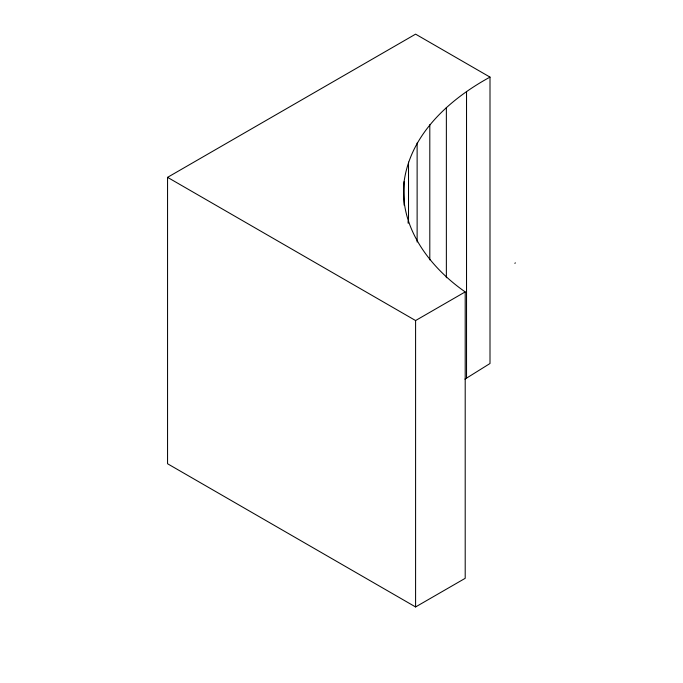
<?xml version="1.0" encoding="UTF-8"?>
<svg xmlns="http://www.w3.org/2000/svg" width="683" height="683" viewBox="0 0 683 683"><rect width="100%" height="100%" fill="white"/><g stroke="black" fill="none" stroke-linecap="round" stroke-linejoin="round"><path stroke-width="1.02" d="M490.001 77.111C449.773 99.078 410.645 133.911 404.097 181.678C399.145 227.106 429.692 267.215 465.2 291.906L465.2 578.313L415.588 606.948L167.557 463.748L167.557 177.349L415.588 34.15L490.001 77.111L490.001 363.51L464.918 379.142M167.557 177.349L415.588 320.549L465.2 291.906M514.803 263.271L515.443 262.904M466.532 91.462L466.532 377.87M446.366 107.402L446.366 277.759M429.803 124.673L429.803 259.89M417.125 143.003L417.125 242.021M415.588 320.549L415.588 606.948M408.511 162.11L408.511 222.795M408.11 221.01L408.11 223.145M404.097 181.678L404.097 205.105"/></g></svg>
